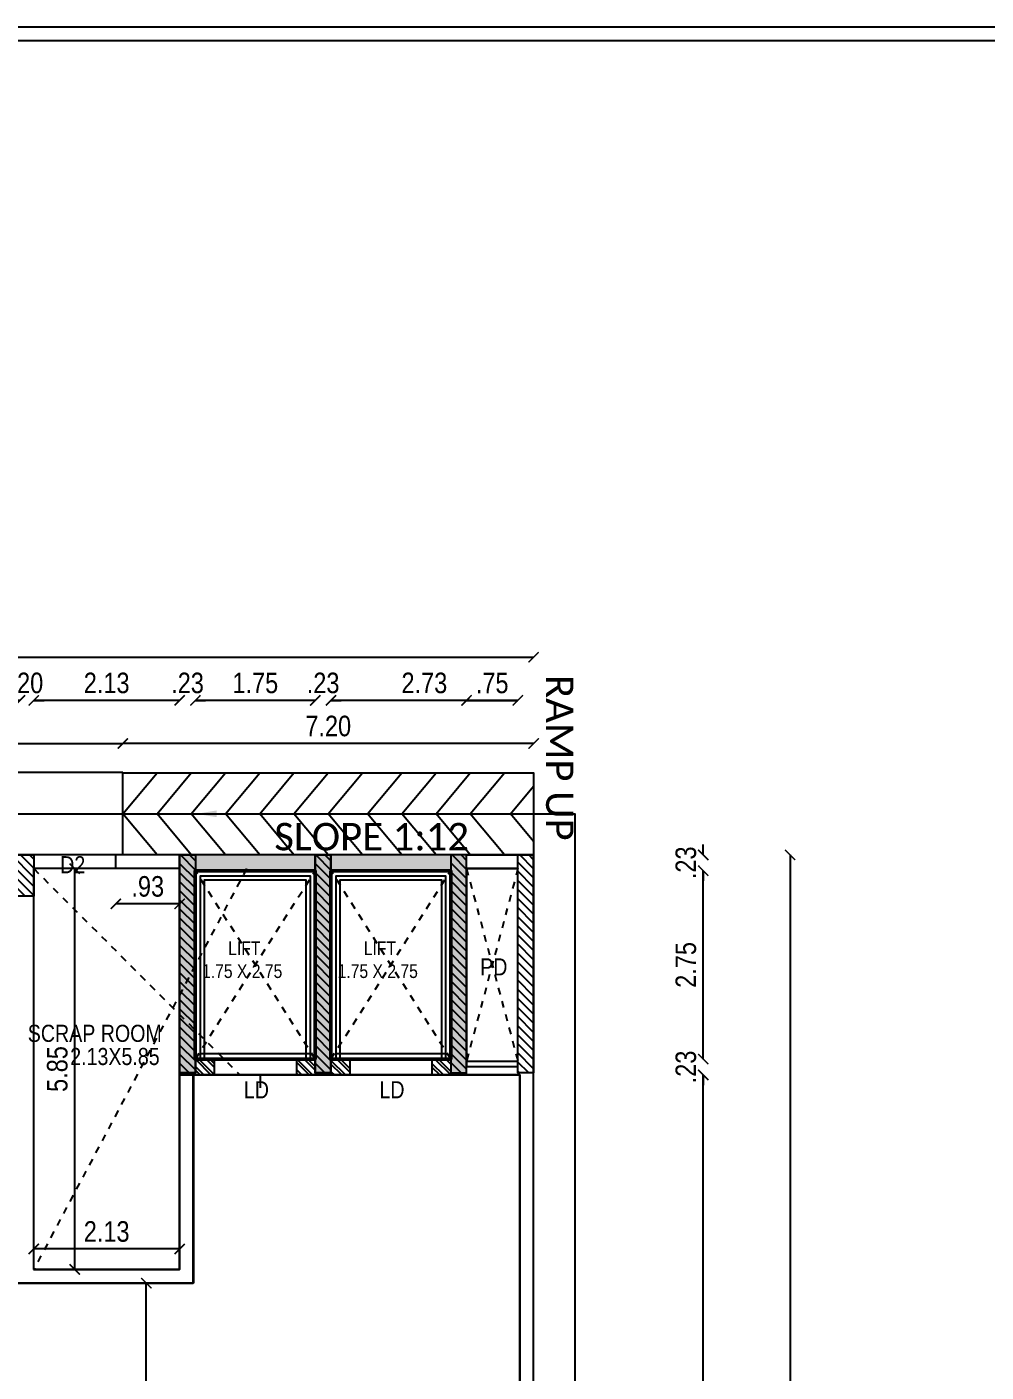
# Model space of a CAD drawing. Header units: metres. Extents: x 385023 to 385532, y 1408468 to 1408621.
# Drawn here: x 385382 to 385396.01, y 1408522.42 to 1408542.05 of the extents above; entities that cross this region are included whole.
import ezdxf
from ezdxf.enums import TextEntityAlignment as Align

# ---------------------------------------------------------------- set-up
doc = ezdxf.new("R2010")
doc.units = ezdxf.units.M
doc.header["$MEASUREMENT"] = 0
doc.linetypes.add('DASHDOT', pattern=[1, 0.5, -0.25, 0, -0.25])
doc.linetypes.add('DASHED', pattern=[0.75, 0.5, -0.25])
for name, color, linetype in [('BLK_1_FLR_0_AC_ROOM_2', 7, 'Continuous'), ('BLK_1_FLR_0_BLT_UP_AREA', 7, 'Continuous'), ('BLK_1_FLR_0_BLT_UP_AREA_DEDUCT', 7, 'Continuous'), ('BLK_1_FLR_0_CARPET_AREA', 7, 'Continuous'), ('S-COLUMN', 6, 'Continuous'), ('S-COLUMN HATCH', 8, 'Continuous')]:
    doc.layers.add(name, color=color, linetype=linetype)
for name, color, linetype, lineweight in [('BLK_1_FLR_0_LIFT_5', 30, 'Continuous', 50), ('BLK_1_FLR_0_LIFT_6', 30, 'Continuous', 50), ('BLK_1_FLR_0_ROOF_AREA', 7, 'Continuous', 25)]:
    doc.layers.add(name, color=color, linetype=linetype, lineweight=lineweight)
doc.styles.add('AR', font='ARIALN.TTF')
doc.styles.add('CGR', font='ARIALNB.TTF')
doc.styles.add('RIA-AP', font='ARIALN.TTF')
doc.dimstyles.new('RIA-AP', dxfattribs={"dimtxt": 0.3, "dimasz": 0.15, "dimexe": 0, "dimexo": 1, "dimgap": 0.1, "dimtad": 1, "dimzin": 4, "dimdsep": 46, "dimtxsty": 'RIA-AP', "dimblk": 'ARCHTICK', "dimcen": 0.09, "dimse1": 1, "dimse2": 1, "dimclrd": 8, "dimclre": 8, "dimclrt": 4, "dimazin": 0, "dimtfac": 1, "dimtix": 1, "dimtofl": 0, "dimtmove": 2, "dimatfit": 3, "dimfxl": 0, "dimtolj": 1, "dimtzin": 0, "dimarcsym": 0})
doc.dimstyles.get("Standard").update_dxf_attribs({"dimtxt": 0.25, "dimasz": 0.18, "dimexe": 0.18, "dimexo": 0.0625, "dimgap": 0.1, "dimtad": 1, "dimtoh": 1, "dimzin": 0, "dimdsep": 46, "dimtxsty": 'CGR', "dimblk": 'ARCHTICK', "dimcen": 0.09, "dimse1": 1, "dimse2": 1, "dimclrd": 1, "dimclrt": 3, "dimaunit": 1, "dimadec": 3, "dimazin": 0, "dimtfac": 1, "dimtix": 1, "dimtofl": 0, "dimtmove": 0, "dimatfit": 3, "dimfxl": 0, "dimtolj": 1, "dimtzin": 0, "dimarcsym": 0})
pattern_1 = [(135, (375052.11474, 1409514.67969), (-0.06629126074, -0.06629126074), [])]
pattern_2 = [(135, (375053.11474, 1409514.67969), (-0.06629126074, -0.06629126074), [])]

# ---------------------------------------------------------------- blocks, each defined once
blk = doc.blocks.new('grid')
at = {"layer": 'S-COLUMN HATCH'}
h = blk.add_hatch(dxfattribs=at)
h.set_pattern_fill('ANSI31', color=256, scale=0.75, angle=90, style=0)
h.set_pattern_definition(pattern_1)
h.paths.add_polyline_path([(391821.153, 1408578.053), (391821.153, 1408577.453), (391821.753, 1408577.453), (391821.753, 1408578.053)])
h = blk.add_hatch(dxfattribs=at)
h.set_pattern_fill('ANSI31', color=256, scale=0.75, angle=90, style=0)
h.set_pattern_definition([(135, (375051.13474, 1409514.67969), (-0.06629126074, -0.06629126074), [])])
h.paths.add_polyline_path([(391823.883, 1408578.053), (391823.883, 1408574.873), (391824.113, 1408574.873), (391824.113, 1408578.053)])
h = blk.add_hatch(dxfattribs=at)
h.set_pattern_fill('ANSI31', color=256, scale=0.75, angle=90, style=0)
h.set_pattern_definition(pattern_2)
h.paths.add_polyline_path([(391825.863, 1408578.053), (391825.863, 1408574.873), (391826.093, 1408574.873), (391826.093, 1408578.053)])
h = blk.add_hatch(dxfattribs=at)
h.set_pattern_fill('ANSI31', color=256, scale=0.75, angle=90, style=0)
h.set_pattern_definition(pattern_2)
h.paths.add_polyline_path([(391827.843, 1408574.873), (391827.843, 1408578.053), (391828.073, 1408578.053), (391828.073, 1408574.873)])
h = blk.add_hatch(dxfattribs=at)
h.set_pattern_fill('ANSI31', color=256, scale=0.75, angle=90, style=0)
h.set_pattern_definition(pattern_1)
h.paths.add_polyline_path([(391828.823, 1408578.053), (391828.823, 1408574.873), (391829.053, 1408574.873), (391829.053, 1408578.053)])
at = {"layer": 'S-COLUMN', "ltscale": 5, "elevation": -63.957}
blk.add_lwpolyline([(391821.153, 1408578.053), (391821.753, 1408578.053), (391821.753, 1408577.453), (391821.153, 1408577.453)], close=True, dxfattribs=at)
at = {"layer": 'S-COLUMN', "ltscale": 5}
for points in [[(391823.883, 1408578.053), (391824.113, 1408578.053), (391824.113, 1408574.873), (391823.883, 1408574.873)], [(391825.863, 1408578.053), (391826.093, 1408578.053), (391826.093, 1408574.873), (391825.863, 1408574.873)], [(391828.073, 1408578.053), (391827.843, 1408578.053), (391827.843, 1408574.873), (391828.073, 1408574.873)], [(391828.823, 1408578.053), (391829.053, 1408578.053), (391829.053, 1408574.873), (391828.823, 1408574.873)]]:
    blk.add_lwpolyline(points, close=True, dxfattribs=at)
blk = doc.blocks.new('A$C03BE6129')
at = {"lineweight": 9}
h = blk.add_hatch(dxfattribs=at)
h.set_pattern_fill('AR-CONC', color=8, scale=0.01, style=0)
h.paths.add_polyline_path([(0.23, 2.98), (1.98, 2.98), (1.98, 0), (2.21, 0), (2.21, 3.21), (0, 3.21), (0, 0), (0.23, 0)])
at = {"ltscale": 300}
h = blk.add_hatch(dxfattribs=at)
h.set_pattern_fill('ANSI32', color=8, scale=0.3, angle=270, style=0)
h.set_pattern_definition([(315, (1585196.33645, -687932.10369), (0.0795495128835, 0.0795495128835), []), (315, (1585196.33645, -687932.15672), (0.0795495128835, 0.0795495128835), [])])
h.paths.add_polyline_path([(1.98, 0.23), (1.705, 0.23), (1.705, 0), (1.98, 0)])
h.paths.add_polyline_path([(0.505, 0), (0.505, 0.23), (0.23, 0.23), (0.23, 0)])
at = {"linetype": 'Continuous'}
for p, q in [((0.23, 0.23), (0.505, 0.23)), ((0.505, 0.23), (0.505, 0)), ((1.705, 0.23), (1.98, 0.23)), ((1.705, 0.23), (1.705, 0)), ((0.23, 0), (0.505, 0)), ((1.705, 0), (1.98, 0))]:
    blk.add_line(p, q, dxfattribs=at)
for p, q in [((0.23, 0), (0, 0)), ((0.505, 0), (1.705, 0))]:
    blk.add_line(p, q)
blk.add_lwpolyline([(0.23, 0), (0.23, 2.98), (1.98, 2.98), (1.98, 0), (2.21, 0), (2.21, 3.21), (0, 3.21), (0, 0)], close=True, dxfattribs=at)
for points in [[(0.305, 0.23), (0.305, 2.905), (1.905, 2.905), (1.905, 0.23)], [(0.365, 0.23), (0.365, 2.845), (1.845, 2.845), (1.845, 0.23)]]:
    blk.add_lwpolyline(points)
blk.add_lwpolyline([(0.505, 0.23), (1.705, 0.23)], dxfattribs=at)
at = {"color": 3, "lineweight": 0, "ltscale": 300, "insert": (0.327, 1.947), "char_height": 0.2, "width": 2.83395, "attachment_point": 1, "style": 'AR'}
blk.add_mtext('      LIFT\\P1.75 X 2.75', dxfattribs=at)
blk = doc.blocks.new('A$C448E26E6')
at = {"color": 8, "linetype": 'DASHDOT', "elevation": -2771514}
for points in [[(2980, 2210), (230, 3960)], [(2980, 3960), (230, 2210)], [(2981, 230), (231, 1980)], [(2981, 1980), (231, 230)]]:
    blk.add_lwpolyline(points, dxfattribs=at)
at = {"color": 3, "elevation": -2771514}
for points in [[(305, 2285), (305, 3885), (2905, 3885), (2905, 2285)], [(306, 305), (306, 1905), (2906, 1905), (2906, 305)]]:
    blk.add_lwpolyline(points, close=True, dxfattribs=at)
at = {"xscale": 1000, "yscale": 1000, "zscale": 1000, "rotation": 90}
for p in [(3211, 1980, -2771514), (3211, 0, -2771514)]:
    blk.add_blockref('A$C03BE6129', p, dxfattribs=at)
blk = doc.blocks.new('_ArchTick')
at = {"color": 0, "linetype": 'ByBlock', "const_width": 0.15}
blk.add_lwpolyline([(-0.5, -0.5), (0.5, 0.5)], dxfattribs=at)
blk = doc.blocks.new('*D163')
at = {"color": 8, "lineweight": -2}
blk.add_line((385391.881, 1408513.456), (385391.881, 1408526.755), dxfattribs=at)
at = {"layer": 'Defpoints', "color": 0}
for p in [(385388.424, 1408526.755), (385391.881, 1408526.755), (385389.403, 1408513.456)]:
    blk.add_point(p, dxfattribs=at)
at = {"color": 8, "lineweight": -2, "xscale": 0.15, "yscale": 0.15, "zscale": 0.15}
for p, rotation in [((385391.881, 1408526.755), 90), ((385391.881, 1408513.456), 270)]:
    blk.add_blockref('_ArchTick', p, dxfattribs=dict(at, rotation=rotation))
at = {"color": 4, "insert": (385391.628, 1408520.106), "char_height": 0.3, "attachment_point": 5, "rotation": 90, "style": 'RIA-AP'}
blk.add_mtext('\\A1;13.30', dxfattribs=at)
blk = doc.blocks.new('*D164')
at = {"color": 8, "lineweight": -2}
for p, q in [((385391.881, 1408526.985), (385391.881, 1408527.135)), ((385391.881, 1408526.755), (385391.881, 1408526.605))]:
    blk.add_line(p, q, dxfattribs=at)
at = {"layer": 'Defpoints', "color": 0}
for p in [(385388.194, 1408526.985), (385391.881, 1408526.985), (385388.424, 1408526.755)]:
    blk.add_point(p, dxfattribs=at)
at = {"color": 8, "lineweight": -2, "xscale": 0.15, "yscale": 0.15, "zscale": 0.15}
for p, rotation in [((385391.881, 1408526.985), 270), ((385391.881, 1408526.755), 90)]:
    blk.add_blockref('_ArchTick', p, dxfattribs=dict(at, rotation=rotation))
at = {"color": 4, "insert": (385391.628, 1408526.87), "char_height": 0.3, "attachment_point": 5, "rotation": 90, "style": 'RIA-AP'}
blk.add_mtext('\\A1;.23', dxfattribs=at)
blk = doc.blocks.new('*D165')
at = {"color": 8, "lineweight": -2}
blk.add_line((385391.881, 1408526.985), (385391.881, 1408529.735), dxfattribs=at)
at = {"layer": 'Defpoints', "color": 0}
for p in [(385388.194, 1408529.735), (385391.881, 1408529.735), (385388.194, 1408526.985)]:
    blk.add_point(p, dxfattribs=at)
at = {"color": 8, "lineweight": -2, "xscale": 0.15, "yscale": 0.15, "zscale": 0.15}
for p, rotation in [((385391.881, 1408529.735), 90), ((385391.881, 1408526.985), 270)]:
    blk.add_blockref('_ArchTick', p, dxfattribs=dict(at, rotation=rotation))
at = {"color": 4, "insert": (385391.628, 1408528.36), "char_height": 0.3, "attachment_point": 5, "rotation": 90, "style": 'RIA-AP'}
blk.add_mtext('\\A1;2.75', dxfattribs=at)
blk = doc.blocks.new('*D166')
at = {"color": 8, "lineweight": -2}
for p, q in [((385391.881, 1408529.965), (385391.881, 1408530.115)), ((385391.881, 1408529.735), (385391.881, 1408529.585))]:
    blk.add_line(p, q, dxfattribs=at)
at = {"layer": 'Defpoints', "color": 0}
for p in [(385389.403, 1408529.965), (385391.881, 1408529.965), (385388.194, 1408529.735)]:
    blk.add_point(p, dxfattribs=at)
at = {"color": 8, "lineweight": -2, "xscale": 0.15, "yscale": 0.15, "zscale": 0.15}
for p, rotation in [((385391.881, 1408529.965), 270), ((385391.881, 1408529.735), 90)]:
    blk.add_blockref('_ArchTick', p, dxfattribs=dict(at, rotation=rotation))
at = {"color": 4, "insert": (385391.628, 1408529.85), "char_height": 0.3, "attachment_point": 5, "rotation": 90, "style": 'RIA-AP'}
blk.add_mtext('\\A1;.23', dxfattribs=at)
blk = doc.blocks.new('*D167')
at = {"color": 8, "lineweight": -2}
blk.add_line((385388.424, 1408532.221), (385389.173, 1408532.221), dxfattribs=at)
at = {"layer": 'Defpoints', "color": 0}
for p in [(385389.173, 1408532.221), (385388.424, 1408529.965), (385389.173, 1408529.735, 1.801)]:
    blk.add_point(p, dxfattribs=at)
at = {"color": 8, "lineweight": -2, "xscale": 0.15, "yscale": 0.15, "zscale": 0.15, "rotation": 180}
blk.add_blockref('_ArchTick', (385388.424, 1408532.221), dxfattribs=at)
at = {"color": 8, "lineweight": -2, "xscale": 0.15, "yscale": 0.15, "zscale": 0.15}
blk.add_blockref('_ArchTick', (385389.173, 1408532.221), dxfattribs=at)
at = {"color": 4, "insert": (385388.798, 1408532.473), "char_height": 0.3, "attachment_point": 5, "style": 'RIA-AP'}
blk.add_mtext('\\A1;.75', dxfattribs=at)
blk = doc.blocks.new('*D168')
at = {"color": 8, "lineweight": -2}
blk.add_line((385389.173, 1408532.221), (385386.444, 1408532.221), dxfattribs=at)
at = {"layer": 'Defpoints', "color": 0}
for p in [(385386.444, 1408532.221), (385386.444, 1408529.735), (385389.173, 1408529.735, 1.801)]:
    blk.add_point(p, dxfattribs=at)
at = {"color": 8, "lineweight": -2, "xscale": 0.15, "yscale": 0.15, "zscale": 0.15, "rotation": 180}
blk.add_blockref('_ArchTick', (385386.444, 1408532.221), dxfattribs=at)
at = {"color": 8, "lineweight": -2, "xscale": 0.15, "yscale": 0.15, "zscale": 0.15}
blk.add_blockref('_ArchTick', (385389.173, 1408532.221), dxfattribs=at)
at = {"color": 4, "insert": (385387.808, 1408532.474), "char_height": 0.3, "attachment_point": 5, "style": 'RIA-AP'}
blk.add_mtext('\\A1;2.73', dxfattribs=at)
blk = doc.blocks.new('*D169')
at = {"color": 8, "lineweight": -2}
for p, q in [((385386.214, 1408532.221), (385386.064, 1408532.221)), ((385386.444, 1408532.221), (385386.594, 1408532.221))]:
    blk.add_line(p, q, dxfattribs=at)
at = {"layer": 'Defpoints', "color": 0}
for p in [(385386.214, 1408532.221), (385386.214, 1408529.735), (385386.444, 1408529.735)]:
    blk.add_point(p, dxfattribs=at)
at = {"color": 8, "lineweight": -2, "xscale": 0.15, "yscale": 0.15, "zscale": 0.15}
blk.add_blockref('_ArchTick', (385386.214, 1408532.221), dxfattribs=at)
at = {"color": 8, "lineweight": -2, "xscale": 0.15, "yscale": 0.15, "zscale": 0.15, "rotation": 180}
blk.add_blockref('_ArchTick', (385386.444, 1408532.221), dxfattribs=at)
at = {"color": 4, "insert": (385386.329, 1408532.474), "char_height": 0.3, "attachment_point": 5, "style": 'RIA-AP'}
blk.add_mtext('\\A1;.23', dxfattribs=at)
blk = doc.blocks.new('*D170')
at = {"color": 8, "lineweight": -2}
blk.add_line((385386.214, 1408532.221), (385384.464, 1408532.221), dxfattribs=at)
at = {"layer": 'Defpoints', "color": 0}
for p in [(385384.464, 1408532.221), (385384.464, 1408529.735), (385386.214, 1408529.735)]:
    blk.add_point(p, dxfattribs=at)
at = {"color": 8, "lineweight": -2, "xscale": 0.15, "yscale": 0.15, "zscale": 0.15, "rotation": 180}
blk.add_blockref('_ArchTick', (385384.464, 1408532.221), dxfattribs=at)
at = {"color": 8, "lineweight": -2, "xscale": 0.15, "yscale": 0.15, "zscale": 0.15}
blk.add_blockref('_ArchTick', (385386.214, 1408532.221), dxfattribs=at)
at = {"color": 4, "insert": (385385.339, 1408532.474), "char_height": 0.3, "attachment_point": 5, "style": 'RIA-AP'}
blk.add_mtext('\\A1;1.75', dxfattribs=at)
blk = doc.blocks.new('*D171')
at = {"color": 8, "lineweight": -2}
for p, q in [((385384.234, 1408532.221), (385384.084, 1408532.221)), ((385384.464, 1408532.221), (385384.614, 1408532.221))]:
    blk.add_line(p, q, dxfattribs=at)
at = {"layer": 'Defpoints', "color": 0}
for p in [(385384.234, 1408532.221), (385384.234, 1408529.965), (385384.464, 1408529.735)]:
    blk.add_point(p, dxfattribs=at)
at = {"color": 8, "lineweight": -2, "xscale": 0.15, "yscale": 0.15, "zscale": 0.15}
blk.add_blockref('_ArchTick', (385384.234, 1408532.221), dxfattribs=at)
at = {"color": 8, "lineweight": -2, "xscale": 0.15, "yscale": 0.15, "zscale": 0.15, "rotation": 180}
blk.add_blockref('_ArchTick', (385384.464, 1408532.221), dxfattribs=at)
at = {"color": 4, "insert": (385384.349, 1408532.474), "char_height": 0.3, "attachment_point": 5, "style": 'RIA-AP'}
blk.add_mtext('\\A1;.23', dxfattribs=at)
blk = doc.blocks.new('*D172')
at = {"color": 8, "lineweight": -2}
blk.add_line((385384.234, 1408532.221), (385382.103, 1408532.221), dxfattribs=at)
at = {"layer": 'Defpoints', "color": 0}
for p in [(385382.103, 1408532.221), (385384.234, 1408529.965), (385382.103, 1408523.715)]:
    blk.add_point(p, dxfattribs=at)
at = {"color": 8, "lineweight": -2, "xscale": 0.15, "yscale": 0.15, "zscale": 0.15, "rotation": 180}
blk.add_blockref('_ArchTick', (385382.103, 1408532.221), dxfattribs=at)
at = {"color": 8, "lineweight": -2, "xscale": 0.15, "yscale": 0.15, "zscale": 0.15}
blk.add_blockref('_ArchTick', (385384.234, 1408532.221), dxfattribs=at)
at = {"color": 4, "insert": (385383.168, 1408532.474), "char_height": 0.3, "attachment_point": 5, "style": 'RIA-AP'}
blk.add_mtext('\\A1;2.13', dxfattribs=at)
blk = doc.blocks.new('*D173')
at = {"color": 8, "lineweight": -2}
for p, q in [((385381.903, 1408532.221), (385381.753, 1408532.221)), ((385382.103, 1408532.221), (385382.253, 1408532.221))]:
    blk.add_line(p, q, dxfattribs=at)
at = {"layer": 'Defpoints', "color": 0}
for p in [(385381.903, 1408532.221), (385381.903, 1408529.765), (385382.103, 1408523.715)]:
    blk.add_point(p, dxfattribs=at)
at = {"color": 8, "lineweight": -2, "xscale": 0.15, "yscale": 0.15, "zscale": 0.15}
blk.add_blockref('_ArchTick', (385381.903, 1408532.221), dxfattribs=at)
at = {"color": 8, "lineweight": -2, "xscale": 0.15, "yscale": 0.15, "zscale": 0.15, "rotation": 180}
blk.add_blockref('_ArchTick', (385382.103, 1408532.221), dxfattribs=at)
at = {"color": 4, "insert": (385382.003, 1408532.474), "char_height": 0.3, "attachment_point": 5, "style": 'RIA-AP'}
blk.add_mtext('\\A1;.20', dxfattribs=at)
blk = doc.blocks.new('*D242')
at = {"color": 8, "lineweight": -2}
blk.add_line((385384.234, 1408529.251), (385383.303, 1408529.251), dxfattribs=at)
at = {"layer": 'Defpoints', "color": 0}
for p in [(385383.303, 1408529.765), (385384.234, 1408529.765), (385383.303, 1408529.251)]:
    blk.add_point(p, dxfattribs=at)
at = {"color": 8, "lineweight": -2, "xscale": 0.15, "yscale": 0.15, "zscale": 0.15, "rotation": 180}
blk.add_blockref('_ArchTick', (385383.303, 1408529.251), dxfattribs=at)
at = {"color": 8, "lineweight": -2, "xscale": 0.15, "yscale": 0.15, "zscale": 0.15}
blk.add_blockref('_ArchTick', (385384.234, 1408529.251), dxfattribs=at)
at = {"color": 4, "insert": (385383.768, 1408529.504), "char_height": 0.3, "attachment_point": 5, "style": 'RIA-AP'}
blk.add_mtext('\\A1;.93', dxfattribs=at)
blk = doc.blocks.new('*D243')
at = {"color": 8, "lineweight": -2}
blk.add_line((385382.701, 1408523.915), (385382.701, 1408529.765), dxfattribs=at)
at = {"layer": 'Defpoints', "color": 0}
for p in [(385382.103, 1408529.765), (385382.701, 1408529.765), (385382.103, 1408523.915)]:
    blk.add_point(p, dxfattribs=at)
at = {"color": 8, "lineweight": -2, "xscale": 0.15, "yscale": 0.15, "zscale": 0.15}
for p, rotation in [((385382.701, 1408529.765), 90), ((385382.701, 1408523.915), 270)]:
    blk.add_blockref('_ArchTick', p, dxfattribs=dict(at, rotation=rotation))
at = {"color": 4, "insert": (385382.448, 1408526.84), "char_height": 0.3, "attachment_point": 5, "rotation": 90, "style": 'RIA-AP'}
blk.add_mtext('\\A1;5.85', dxfattribs=at)
blk = doc.blocks.new('*D399')
at = {"color": 8, "lineweight": -2}
blk.add_line((385309.903, 1408532.85), (385389.403, 1408532.85), dxfattribs=at)
at = {"layer": 'Defpoints', "color": 0}
for p in [(385389.403, 1408532.85), (385309.903, 1408529.965), (385389.403, 1408529.965)]:
    blk.add_point(p, dxfattribs=at)
at = {"color": 8, "lineweight": -2, "xscale": 0.15, "yscale": 0.15, "zscale": 0.15, "rotation": 180}
blk.add_blockref('_ArchTick', (385309.903, 1408532.85), dxfattribs=at)
at = {"color": 8, "lineweight": -2, "xscale": 0.15, "yscale": 0.15, "zscale": 0.15}
blk.add_blockref('_ArchTick', (385389.403, 1408532.85), dxfattribs=at)
at = {"color": 4, "insert": (385349.653, 1408533.104), "char_height": 0.3, "attachment_point": 5, "style": 'RIA-AP'}
blk.add_mtext('\\A1;79.50', dxfattribs=at)
blk = doc.blocks.new('*D400')
at = {"color": 8, "lineweight": -2}
blk.add_line((385393.149, 1408529.965), (385393.149, 1408483.565), dxfattribs=at)
at = {"layer": 'Defpoints', "color": 0}
for p in [(385389.403, 1408529.965), (385389.403, 1408483.565), (385393.149, 1408483.565)]:
    blk.add_point(p, dxfattribs=at)
at = {"color": 8, "lineweight": -2, "xscale": 0.15, "yscale": 0.15, "zscale": 0.15}
for p, rotation in [((385393.149, 1408529.965), 90), ((385393.149, 1408483.565), 270)]:
    blk.add_blockref('_ArchTick', p, dxfattribs=dict(at, rotation=rotation))
at = {"color": 4, "insert": (385392.895, 1408506.765), "char_height": 0.3, "attachment_point": 5, "rotation": 90, "style": 'RIA-AP'}
blk.add_mtext('\\A1;46.40', dxfattribs=at)
blk = doc.blocks.new('*D443')
at = {"color": 8, "lineweight": -2}
blk.add_line((385310.811, 1408531.592), (385383.404, 1408531.592), dxfattribs=at)
at = {"layer": 'Defpoints', "color": 0}
for p in [(385383.404, 1408531.592), (385310.811, 1408531.167), (385383.404, 1408531.167, -63.957)]:
    blk.add_point(p, dxfattribs=at)
at = {"color": 8, "lineweight": -2, "xscale": 0.15, "yscale": 0.15, "zscale": 0.15, "rotation": 180}
blk.add_blockref('_ArchTick', (385310.811, 1408531.592), dxfattribs=at)
at = {"color": 8, "lineweight": -2, "xscale": 0.15, "yscale": 0.15, "zscale": 0.15}
blk.add_blockref('_ArchTick', (385383.404, 1408531.592), dxfattribs=at)
at = {"color": 4, "insert": (385347.107, 1408531.845), "char_height": 0.3, "attachment_point": 5, "style": 'RIA-AP'}
blk.add_mtext('\\A1;71.39', dxfattribs=at)
blk = doc.blocks.new('*D444')
at = {"color": 8, "lineweight": -2}
blk.add_line((385389.404, 1408531.592), (385383.404, 1408531.592), dxfattribs=at)
at = {"layer": 'Defpoints', "color": 0}
for p in [(385383.404, 1408531.592), (385383.404, 1408531.165), (385389.404, 1408531.165)]:
    blk.add_point(p, dxfattribs=at)
at = {"color": 8, "lineweight": -2, "xscale": 0.15, "yscale": 0.15, "zscale": 0.15, "rotation": 180}
blk.add_blockref('_ArchTick', (385383.404, 1408531.592), dxfattribs=at)
at = {"color": 8, "lineweight": -2, "xscale": 0.15, "yscale": 0.15, "zscale": 0.15}
blk.add_blockref('_ArchTick', (385389.404, 1408531.592), dxfattribs=at)
at = {"color": 4, "insert": (385386.404, 1408531.845), "char_height": 0.3, "attachment_point": 5, "style": 'RIA-AP'}
blk.add_mtext('\\A1;7.20', dxfattribs=at)
blk = doc.blocks.new('*D447')
at = {"color": 8, "lineweight": -2}
blk.add_line((385384.234, 1408524.214), (385382.103, 1408524.214), dxfattribs=at)
at = {"layer": 'Defpoints', "color": 0}
for p in [(385382.103, 1408524.214), (385382.103, 1408523.915), (385384.234, 1408523.915)]:
    blk.add_point(p, dxfattribs=at)
at = {"color": 8, "lineweight": -2, "xscale": 0.15, "yscale": 0.15, "zscale": 0.15, "rotation": 180}
blk.add_blockref('_ArchTick', (385382.103, 1408524.214), dxfattribs=at)
at = {"color": 8, "lineweight": -2, "xscale": 0.15, "yscale": 0.15, "zscale": 0.15}
blk.add_blockref('_ArchTick', (385384.234, 1408524.214), dxfattribs=at)
at = {"color": 4, "insert": (385383.168, 1408524.467), "char_height": 0.3, "attachment_point": 5, "style": 'RIA-AP'}
blk.add_mtext('\\A1;2.13', dxfattribs=at)
blk = doc.blocks.new('*D467')
at = {"color": 8, "lineweight": -2}
blk.add_line((385383.747, 1408491.245), (385383.747, 1408523.715), dxfattribs=at)
at = {"layer": 'Defpoints', "color": 0}
for p in [(385383.747, 1408523.715), (385384.214, 1408523.715), (385384.214, 1408491.245)]:
    blk.add_point(p, dxfattribs=at)
at = {"color": 8, "lineweight": -2, "xscale": 0.15, "yscale": 0.15, "zscale": 0.15}
for p, rotation in [((385383.747, 1408523.715), 90), ((385383.747, 1408491.245), 270)]:
    blk.add_blockref('_ArchTick', p, dxfattribs=dict(at, rotation=rotation))
at = {"color": 4, "insert": (385383.494, 1408507.48), "char_height": 0.3, "attachment_point": 5, "rotation": 90, "style": 'RIA-AP'}
blk.add_mtext('\\A1;32.47', dxfattribs=at)

msp = doc.modelspace()

# ---------------------------------------------------------------- linework, layer by layer
for p, q in [((385383.404, 1408531.167, 0.025), (385309.911, 1408531.167, 0.025)), ((385383.303, 1408529.765, 0.025), (385383.303, 1408529.965, 0.025)), ((385388.424, 1408529.965, 0.025), (385389.174, 1408529.965, 0.025)), ((385382.103, 1408523.915, 0.025), (385382.103, 1408529.765, 0.025)), ((385388.424, 1408526.955, 0.025), (385389.174, 1408526.955, 0.025)), ((385384.234, 1408526.755, 0.025), (385384.234, 1408523.915, 0.025)), ((385384.434, 1408526.755, 0.025), (385384.434, 1408523.715, 0.025)), ((385385.412, 1408526.755, 0.025), (385385.412, 1408526.565, 0.025)), ((385384.234, 1408523.915, 0.025), (385382.103, 1408523.915, 0.025)), ((385384.434, 1408523.715, 0.025), (385374.994, 1408523.715, 0.025))]:
    msp.add_line(p, q)
at = {"color": 8, "linetype": 'DASHED', "ltscale": 0.05}
for p, q in [((385385.212, 1408529.765, 0.025), (385382.103, 1408523.915, 0.025)), ((385382.103, 1408529.765, 0.025), (385385.103, 1408526.765, 0.025)), ((385389.174, 1408529.765, 0.025), (385388.424, 1408526.955, 0.025)), ((385388.424, 1408529.765, 0.025), (385389.174, 1408526.955, 0.025))]:
    msp.add_line(p, q, dxfattribs=at)
at = {"extrusion": (-0.999931, 0, 0.011726)}
msp.add_line((385388.424, 1408529.765, 0.025), (385389.174, 1408529.765, 0.025), dxfattribs=at)
at = {"color": 8, "elevation": 0.025}
msp.add_lwpolyline([(385302.794, 1408468.209), (385302.794, 1408542.051), (385415.294, 1408542.051), (385415.294, 1408468.209)], close=True, dxfattribs=at)
at = {"color": 6, "elevation": 0.025}
msp.add_lwpolyline([(385302.994, 1408468.409), (385302.994, 1408541.851), (385415.094, 1408541.851), (385415.094, 1408468.409)], close=True, dxfattribs=at)
at = {"elevation": 0.025}
msp.add_lwpolyline([(385383.404, 1408529.965), (385383.404, 1408531.165), (385389.404, 1408531.165), (385389.404, 1408529.965)], close=True, dxfattribs=at)
at = {"color": 8, "elevation": 0.025}
for points in [[(385383.904, 1408529.965), (385383.404, 1408530.565), (385383.904, 1408531.165)], [(385384.404, 1408529.965), (385383.904, 1408530.565), (385384.404, 1408531.165)], [(385384.904, 1408529.965), (385384.404, 1408530.565), (385384.904, 1408531.165)], [(385385.404, 1408529.965), (385384.904, 1408530.565), (385385.404, 1408531.165)], [(385385.904, 1408529.965), (385385.404, 1408530.565), (385385.904, 1408531.165)], [(385386.404, 1408529.965), (385385.904, 1408530.565), (385386.404, 1408531.165)], [(385386.904, 1408529.965), (385386.404, 1408530.565), (385386.904, 1408531.165)], [(385387.479, 1408529.965), (385386.979, 1408530.565), (385387.479, 1408531.165)], [(385387.979, 1408529.965), (385387.479, 1408530.565), (385387.979, 1408531.165)], [(385388.479, 1408529.965), (385387.979, 1408530.565), (385388.479, 1408531.165)], [(385388.979, 1408529.965), (385388.479, 1408530.565), (385388.979, 1408531.165)], [(385389.404, 1408530.16), (385389.066, 1408530.565), (385389.404, 1408530.97)]]:
    msp.add_lwpolyline(points, dxfattribs=at)
at = {"color": 2, "ltscale": 0.2, "elevation": 0.025}
msp.add_lwpolyline([(385309.303, 1408530.565), (385390.003, 1408530.565), (385390.003, 1408482.965), (385309.303, 1408482.965)], close=True, dxfattribs=at)
at = {"elevation": 0.025}
for points in [[(385382.103, 1408529.965), (385376.194, 1408529.965)], [(385389.403, 1408513.456), (385389.403, 1408529.965), (385383.303, 1408529.965)], [(385384.234, 1408529.765), (385383.303, 1408529.765)], [(385389.203, 1408513.456), (385389.203, 1408526.755), (385388.424, 1408526.755)]]:
    msp.add_lwpolyline(points, dxfattribs=at)
at = {"layer": 'BLK_1_FLR_0_AC_ROOM_2', "color": 2, "elevation": 0.025}
msp.add_lwpolyline([(385377.734, 1408483.765), (385377.734, 1408493.604), (385374.993, 1408493.604), (385374.992, 1408511.995), (385377.723, 1408511.995), (385377.723, 1408519.739), (385374.993, 1408519.739), (385374.993, 1408523.715), (385384.433, 1408523.715), (385384.433, 1408526.755), (385389.202, 1408526.755), (385389.202, 1408491.245), (385384.21, 1408491.245), (385384.21, 1408483.765)], close=True, dxfattribs=at)
at = {"layer": 'BLK_1_FLR_0_BLT_UP_AREA', "color": 13, "elevation": 0.025}
msp.add_lwpolyline([(385309.903, 1408483.565), (385389.403, 1408483.565), (385389.403, 1408529.965), (385309.903, 1408529.965)], close=True, dxfattribs=at)
at = {"layer": 'BLK_1_FLR_0_BLT_UP_AREA_DEDUCT', "color": 13, "elevation": 0.025}
msp.add_lwpolyline([(385388.423, 1408526.875), (385389.173, 1408526.875), (385389.173, 1408529.765), (385388.423, 1408529.765)], close=True, dxfattribs=at)
at = {"layer": 'BLK_1_FLR_0_CARPET_AREA', "color": 13, "elevation": 0.025}
msp.add_lwpolyline([(385382.102, 1408523.915), (385384.233, 1408523.915), (385384.233, 1408529.765), (385382.102, 1408529.765)], close=True, dxfattribs=at)
msp.add_lwpolyline([(385389.203, 1408520.239), (385389.202, 1408526.755), (385384.433, 1408526.755), (385384.433, 1408523.715), (385374.993, 1408523.715), (385374.993, 1408519.739)], dxfattribs=at)
at = {"layer": 'BLK_1_FLR_0_LIFT_5', "elevation": 0.025}
msp.add_lwpolyline([(385384.463, 1408526.985), (385386.213, 1408526.985), (385386.213, 1408529.735), (385384.463, 1408529.735)], close=True, dxfattribs=at)
at = {"layer": 'BLK_1_FLR_0_LIFT_6', "elevation": 0.025}
msp.add_lwpolyline([(385386.443, 1408529.735), (385388.193, 1408529.735), (385388.193, 1408526.985), (385386.443, 1408526.985)], close=True, dxfattribs=at)
at = {"layer": 'BLK_1_FLR_0_ROOF_AREA', "color": 54, "elevation": 0.025}
msp.add_lwpolyline([(385309.903, 1408483.565), (385389.403, 1408483.565), (385389.403, 1408529.965), (385309.903, 1408529.965)], close=True, dxfattribs=at)

# ---------------------------------------------------------------- block references
at = {"color": 7}
msp.add_blockref('grid', (-6439.649, -48.089, 0.025), dxfattribs=at)
at = {"color": 7, "xscale": 0.001, "yscale": 0.001, "zscale": 0.001, "rotation": 270}
msp.add_blockref('A$C448E26E6', (385384.234, 1408529.966, 2771.539), dxfattribs=at)

# ---------------------------------------------------------------- texts
at = {"style": 'RIA-AP'}
for s, p in [('D2', (385382.672, 1408529.697)), ('LD', (385385.355, 1408526.412)), ('LD', (385387.335, 1408526.412))]:
    msp.add_text(s, height=0.25, dxfattribs=at).set_placement(p, align=Align.CENTER)
msp.add_text('2.13X5.85', height=0.25, dxfattribs=at).set_placement((385382.636, 1408526.898))
at = {"insert": (385389.581, 1408532.592), "char_height": 0.4, "width": 3.21631, "attachment_point": 7, "rotation": 270, "style": 'RIA-AP'}
msp.add_mtext('{\\fCalibri|b0|i0|c0|p34;RAMP UP}', dxfattribs=at)
at = {"style": 'RIA-AP'}
for s, insert, char_height, width, attachment_point in [('{\\fCalibri|b0|i0|c0|p34;SLOPE 1:12}', (385385.616, 1408530.027), 0.4, 3.31125, 7), ('SCRAP ROOM', (385383.973, 1408527.486), 0.25, 2.47278, 3)]:
    msp.add_mtext(s, dxfattribs=dict(at, insert=insert, char_height=char_height, width=width, attachment_point=attachment_point))
at = {"lineweight": -2, "insert": (385388.623, 1408528.206), "char_height": 0.25, "width": 6.36361, "attachment_point": 7, "style": 'RIA-AP'}
msp.add_mtext('PD', dxfattribs=at)

# ---------------------------------------------------------------- dimensions: what is measured, and where the dimension line sits
for base, p1, p2, picture, middle in [((385389.403, 1408532.85, 0.025), (385309.903, 1408529.965, 0.025), (385389.403, 1408529.965, 0.025), '*D399', (385349.653, 1408533.104, 0.025)), ((385381.903, 1408532.221, 0.025), (385382.103, 1408523.715, 0.025), (385381.903, 1408529.765, 0.025), '*D173', (385382.003, 1408532.474, 0.025)), ((385382.103, 1408532.221, 0.025), (385384.234, 1408529.965, 0.025), (385382.103, 1408523.715, 0.025), '*D172', (385383.168, 1408532.474, 0.025)), ((385384.234, 1408532.221, 0.025), (385384.464, 1408529.735, 0.025), (385384.234, 1408529.965, 0.025), '*D171', (385384.349, 1408532.474, 0.025)), ((385384.464, 1408532.221, 0.025), (385386.214, 1408529.735, 0.025), (385384.464, 1408529.735, 0.025), '*D170', (385385.339, 1408532.474, 0.025)), ((385386.214, 1408532.221, 0.025), (385386.444, 1408529.735, 0.025), (385386.214, 1408529.735, 0.025), '*D169', (385386.329, 1408532.474, 0.025)), ((385386.444, 1408532.221, 0.025), (385389.173, 1408529.735, 1.826), (385386.444, 1408529.735, 0.025), '*D168', (385387.808, 1408532.474, 0.025)), ((385389.173, 1408532.221, 0.025), (385388.424, 1408529.965, 0.025), (385389.173, 1408529.735, 1.826), '*D167', (385388.798, 1408532.473, 0.025)), ((385383.303, 1408529.251, 0.025), (385384.234, 1408529.765, 0.025), (385383.303, 1408529.765, 0.025), '*D242', (385383.768, 1408529.504, 0.025)), ((385382.103, 1408524.214, 0.025), (385384.234, 1408523.915, 0.025), (385382.103, 1408523.915, 0.025), '*D447', (385383.168, 1408524.467, 0.025))]:
    dim = msp.add_linear_dim(base=base, p1=p1, p2=p2, dimstyle='RIA-AP')
    dim.commit()
    dim.dimension.update_dxf_attribs({"geometry": picture, "text_midpoint": middle})
dim = msp.add_linear_dim(base=(385383.404, 1408531.592, 63.982), p1=(385310.811, 1408531.167, 63.982), p2=(385383.404, 1408531.167, 0.025), text='71.39', dimstyle='RIA-AP', override={"dimtxt": 0.3})
dim.commit()
dim.dimension.update_dxf_attribs({"geometry": '*D443', "text_midpoint": (385347.107, 1408531.845, 63.982)})
dim = msp.add_linear_dim(base=(385383.404, 1408531.592, 0.025), p1=(385389.404, 1408531.165, 0.025), p2=(385383.404, 1408531.165, 0.025), angle=180, text='7.20', dimstyle='RIA-AP', override={"dimtxt": 0.3})
dim.commit()
dim.dimension.update_dxf_attribs({"geometry": '*D444', "text_midpoint": (385386.404, 1408531.845, 0.025)})
for base, p1, p2, picture, middle in [((385391.881, 1408529.965, 0.025), (385388.194, 1408529.735, 0.025), (385389.403, 1408529.965, 0.025), '*D166', (385391.628, 1408529.85, 0.025)), ((385393.149, 1408483.565, 0.025), (385389.403, 1408529.965, 0.025), (385389.403, 1408483.565, 0.025), '*D400', (385392.895, 1408506.765, 0.025)), ((385382.701, 1408529.765, 0.025), (385382.103, 1408523.915, 0.025), (385382.103, 1408529.765, 0.025), '*D243', (385382.448, 1408526.84, 0.025)), ((385391.881, 1408529.735, 0.025), (385388.194, 1408526.985, 0.025), (385388.194, 1408529.735, 0.025), '*D165', (385391.628, 1408528.36, 0.025)), ((385391.881, 1408526.985, 0.025), (385388.424, 1408526.755, 0.025), (385388.194, 1408526.985, 0.025), '*D164', (385391.628, 1408526.87, 0.025)), ((385391.881, 1408526.755, 0.025), (385389.403, 1408513.456, 0.025), (385388.424, 1408526.755, 0.025), '*D163', (385391.628, 1408520.106, 0.025)), ((385383.747, 1408523.715, 0.025), (385384.214, 1408491.245, 0.025), (385384.214, 1408523.715, 0.025), '*D467', (385383.494, 1408507.48, 0.025))]:
    dim = msp.add_linear_dim(base=base, p1=p1, p2=p2, angle=90, dimstyle='RIA-AP')
    dim.commit()
    dim.dimension.update_dxf_attribs({"geometry": picture, "text_midpoint": middle})

# ---------------------------------------------------------------- leaders
msp.add_leader([(385384.476, 1408530.565, 64.007), (385389.671, 1408530.565, 64.007)], dimstyle='Standard', override={"dimasz": 0.3, "dimgap": 0.1})

doc.saveas('drawing.dxf')
